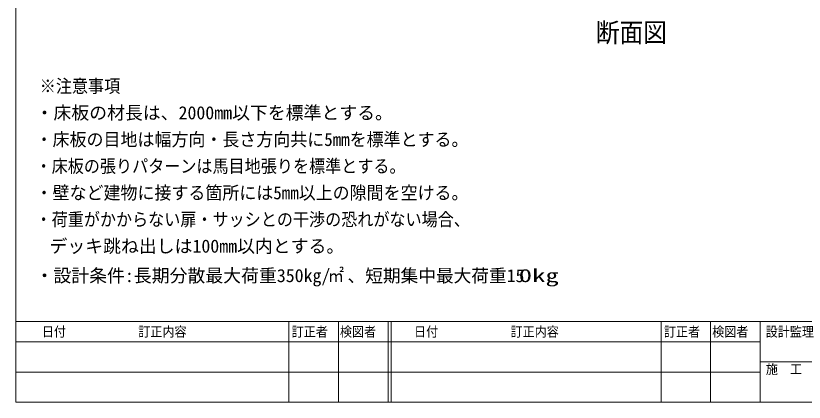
# Model space of a CAD drawing. Units: millimetres, scale not verified. Extents: x -12715 to 12220, y -3398 to 4210.
# Drawn here: x 419 to 1054, y 2231 to 2542 of the extents above; entities that cross this region are included whole.
import ezdxf
from ezdxf.enums import TextEntityAlignment as Align

# ---------------------------------------------------------------- set-up
doc = ezdxf.new("R2010")
doc.units = ezdxf.units.MM
doc.header["$LTSCALE"] = 5.7
doc.layers.add('0-0_図枠', color=7, linetype='Continuous', lineweight=9)
doc.layers.add('0-2_文字', color=4, linetype='Continuous', lineweight=9)
doc.styles.add('ＭＳ ゴシック', font='')
doc.styles.get('ＭＳ ゴシック').set_extended_font_data('MS Gothic')

msp = doc.modelspace()

# ---------------------------------------------------------------- linework, layer by layer
at = {"layer": '0-0_図枠'}
for p, q in [((638.983, 2295.811), (638.983, 2230.811)), ((678.983, 2295.811), (678.983, 2230.811)), ((718.983, 2295.811), (718.983, 2230.811)), ((721.483, 2295.811), (721.483, 2230.811)), ((938.983, 2295.811), (938.983, 2230.811)), ((978.983, 2295.811), (978.983, 2230.811)), ((1018.983, 2295.811), (1018.983, 2230.811)), ((418.983, 2279.561), (1018.983, 2279.561)), ((1018.983, 2263.311), (1368.983, 2263.311)), ((418.983, 2255.186), (1018.983, 2255.186))]:
    msp.add_line(p, q, dxfattribs=at)
at = {"layer": '0-0_図枠', "color": 5}
for points in [[(418.984, 3595.811), (2418.984, 3595.811), (2418.984, 2295.811), (418.984, 2295.811)], [(418.983, 2295.811), (2418.983, 2295.811), (2418.983, 2230.811), (418.983, 2230.811)]]:
    msp.add_lwpolyline(points, close=True, dxfattribs=at)

# ---------------------------------------------------------------- texts
at = {"layer": '0-0_図枠', "style": 'ＭＳ ゴシック', "width": 0.9}
for s, p in [('日付\u3000\u3000\u3000\u3000\u3000\u3000訂正内容', (439.966, 2281.39)), ('訂正者\u3000検図者', (641.331, 2281.349)), ('日付\u3000\u3000\u3000\u3000\u3000\u3000訂正内容', (739.966, 2281.39)), ('訂正者\u3000検図者', (941.331, 2281.349)), ('設計監理', (1023.364, 2281.349)), ('施\u3000工', (1023.488, 2251.124))]:
    msp.add_text(s, height=7.918, dxfattribs=at).set_placement(p, align=Align.BOTTOM_LEFT)
at = {"layer": '0-2_文字', "style": 'ＭＳ ゴシック'}
for s, height, width, p in [('断面図', 15.54, 0.9, (886.517, 2516.468)), ('※注意事項', 10.56, 0.9, (438.315, 2477.233)), ('・床板の目地は幅方向・長さ方向共に5mmを標準とする。', 10.56, 0.95, (434.95, 2434.219)), ('・床板の張りパターンは馬目地張りを標準とする。', 10.56, 0.9, (434.95, 2412.713)), ('・壁など建物に接する箇所には5mm以上の隙間を空ける。', 10.56, 0.95, (434.95, 2391.226)), ('・荷重がかからない扉・サッシとの干渉の恐れがない場合、', 10.56, 0.9, (434.95, 2369.763)), ('㎡', 10.56, 0.9, (670.538, 2324.477)), ('0kg', 10.56, 1.5, (824.293, 2324.477))]:
    msp.add_text(s, height=height, dxfattribs=dict(at, width=width)).set_placement(p, align=Align.BOTTOM_LEFT)
for s, height, p in [('・床板の材長は、2000mm以下を標準とする。', 10.56, (434.95, 2455.726)), (' デッキ跳ね出しは100mm以内とする。', 10.56, (438.984, 2348.239)), ('・設計条件:長期分散最大荷重350kg/', 10.56, (434.95, 2324.477)), ('、短期集中最大荷重15', 10.45, (686.332, 2324.477))]:
    msp.add_text(s, height=height, dxfattribs=at).set_placement(p, align=Align.BOTTOM_LEFT)

doc.saveas('drawing.dxf')
